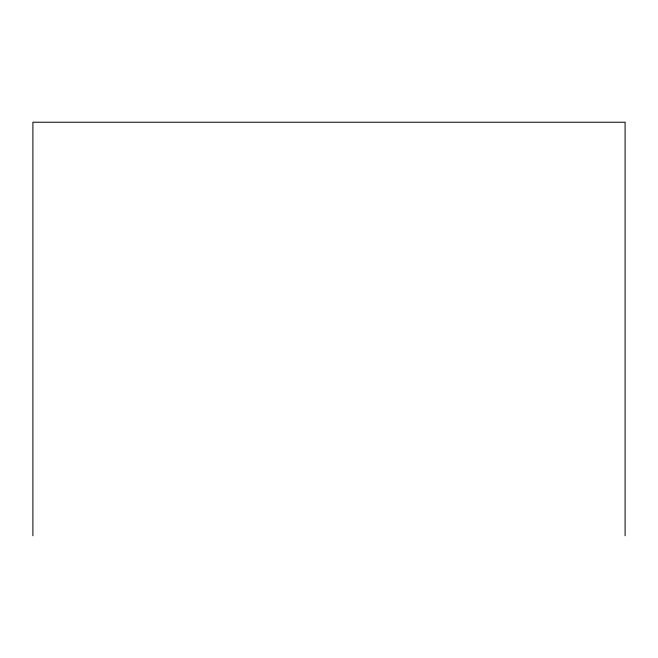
<?xml version="1.0" encoding="UTF-8"?>
<svg xmlns="http://www.w3.org/2000/svg" width="658" height="658" viewBox="0 0 658 658"><rect width="100%" height="100%" fill="white"/><g stroke="black" fill="none" stroke-linecap="round" stroke-linejoin="round"><path stroke-width="0.99" d="M625.1 535.776L625.1 122.224L32.9 122.224L32.9 535.776"/></g></svg>
